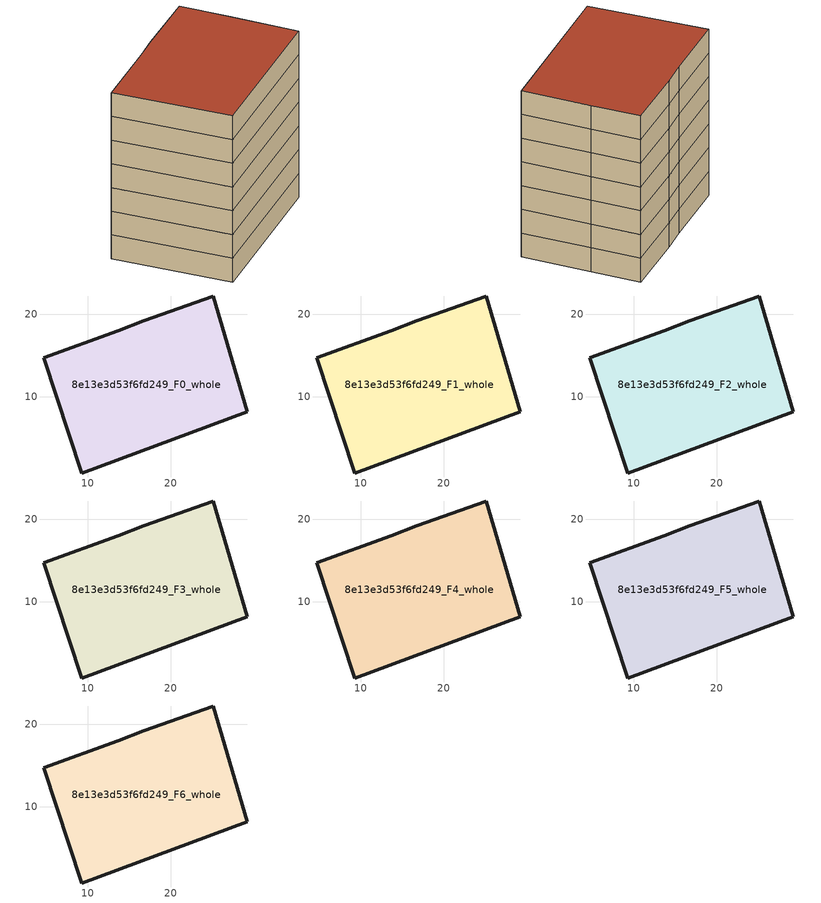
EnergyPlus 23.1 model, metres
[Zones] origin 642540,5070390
8e13e3d53f6fd249_F0_whole
 floor ground (EU_floor_Construction): 25.17,22.22 26.87,16.41 29.27,8.21 9.25,0.81 4.65,14.72 13.66,18.02 16.76,19.22 z0
 wall outside (EU_wall_Construction): 4.65,14.72 9.25,0.81 29.27,8.21 26.87,16.41 25.17,22.22 16.76,19.22 13.66,18.02 4.65,14.72 z0:3
8e13e3d53f6fd249_F1_whole
 floor to 8e13e3d53f6fd249_F0_whole (EU_floor_Construction): 25.17,22.22 26.87,16.41 29.27,8.21 9.25,0.81 4.65,14.72 13.66,18.02 16.76,19.22 z3
 wall outside (EU_wall_Construction): 4.65,14.72 9.25,0.81 29.27,8.21 26.87,16.41 25.17,22.22 16.76,19.22 13.66,18.02 4.65,14.72 z3:6
8e13e3d53f6fd249_F2_whole
 floor to 8e13e3d53f6fd249_F1_whole (EU_floor_Construction): 25.17,22.22 26.87,16.41 29.27,8.21 9.25,0.81 4.65,14.72 13.66,18.02 16.76,19.22 z6
 wall outside (EU_wall_Construction): 4.65,14.72 9.25,0.81 29.27,8.21 26.87,16.41 25.17,22.22 16.76,19.22 13.66,18.02 4.65,14.72 z6:9
8e13e3d53f6fd249_F3_whole
 floor to 8e13e3d53f6fd249_F2_whole (EU_floor_Construction): 25.17,22.22 26.87,16.41 29.27,8.21 9.25,0.81 4.65,14.72 13.66,18.02 16.76,19.22 z9
 wall outside (EU_wall_Construction): 4.65,14.72 9.25,0.81 29.27,8.21 26.87,16.41 25.17,22.22 16.76,19.22 13.66,18.02 4.65,14.72 z9:12
8e13e3d53f6fd249_F4_whole
 floor to 8e13e3d53f6fd249_F3_whole (EU_floor_Construction): 25.17,22.22 26.87,16.41 29.27,8.21 9.25,0.81 4.65,14.72 13.66,18.02 16.76,19.22 z12
 wall outside (EU_wall_Construction): 4.65,14.72 9.25,0.81 29.27,8.21 26.87,16.41 25.17,22.22 16.76,19.22 13.66,18.02 4.65,14.72 z12:15
8e13e3d53f6fd249_F5_whole
 floor to 8e13e3d53f6fd249_F4_whole (EU_floor_Construction): 25.17,22.22 26.87,16.41 29.27,8.21 9.25,0.81 4.65,14.72 13.66,18.02 16.76,19.22 z15
 wall outside (EU_wall_Construction): 4.65,14.72 9.25,0.81 29.27,8.21 26.87,16.41 25.17,22.22 16.76,19.22 13.66,18.02 4.65,14.72 z15:18
8e13e3d53f6fd249_F6_whole
 floor to 8e13e3d53f6fd249_F5_whole (EU_floor_Construction): 25.17,22.22 26.87,16.41 29.27,8.21 9.25,0.81 4.65,14.72 13.66,18.02 16.76,19.22 z18
 wall outside (EU_wall_Construction): 4.65,14.72 9.25,0.81 29.27,8.21 26.87,16.41 25.17,22.22 16.76,19.22 13.66,18.02 4.65,14.72 z18:21
 roof outside (EU_roof_Construction): 29.27,8.21 26.87,16.41 25.17,22.22 16.76,19.22 13.66,18.02 4.65,14.72 9.25,0.81 z21
[Building]
EU S2 Campaign: North Axis=0; Terrain=City; Solar Distribution=FullExterior
[Site:Location]
Lyon-Bron: Latitude=45.75; Longitude=5; Time Zone=1; Elevation=198
[SizingPeriod:WeatherFileDays]
AnnualSizingPeriod: Begin Month=1; Begin Day of Month=1; End Month=12; End Day of Month=31; Day of Week for Start Day=Monday; Use Weather File Daylight Saving Period=No; Use Weather File Rain and Snow Indicators=No
[MATERIAL]
EU_InternalMass_Material: Roughness=MediumRough; Thickness=0.1; Conductivity=1; Density=1800; Specific Heat=900; Thermal Absorptance=0.9; Solar Absorptance=0.7; Visible Absorptance=0.7
[MATERIAL:NOMASS] Roughness=MediumRough; Thermal Absorptance=0.9; Solar Absorptance=0.7; Visible Absorptance=0.7
Name | Thermal Resistance
EU_wall_NoMass | 0.776494
EU_roof_NoMass | 0.486893
EU_floor_NoMass | 0.421597
[CONSTRUCTION]
EU_wall_Construction: EU_wall_NoMass
EU_roof_Construction: EU_roof_NoMass
EU_floor_Construction: EU_floor_NoMass
EU_InternalMass_Construction: EU_InternalMass_Material
[ZONE] Type=1; Multiplier=1; Ceiling Height=autocalculate; Floor Area=autocalculate; Part of Total Floor Area=Yes
Name | Volume
8e13e3d53f6fd249_F0_whole | 947.442
8e13e3d53f6fd249_F1_whole; 8e13e3d53f6fd249_F2_whole; 8e13e3d53f6fd249_F3_whole; 8e13e3d53f6fd249_F4_whole; 8e13e3d53f6fd249_F5_whole; 8e13e3d53f6fd249_F6_whole | 947.443
[INTERNALMASS] Construction=EU_InternalMass_Construction; Surface Area=315.814
Name | Zone or ZoneList
8e13e3d53f6fd249_F0_whole_EU_InternalMass | 8e13e3d53f6fd249_F0_whole
8e13e3d53f6fd249_F1_whole_EU_InternalMass | 8e13e3d53f6fd249_F1_whole
8e13e3d53f6fd249_F2_whole_EU_InternalMass | 8e13e3d53f6fd249_F2_whole
8e13e3d53f6fd249_F3_whole_EU_InternalMass | 8e13e3d53f6fd249_F3_whole
8e13e3d53f6fd249_F4_whole_EU_InternalMass | 8e13e3d53f6fd249_F4_whole
8e13e3d53f6fd249_F5_whole_EU_InternalMass | 8e13e3d53f6fd249_F5_whole
8e13e3d53f6fd249_F6_whole_EU_InternalMass | 8e13e3d53f6fd249_F6_whole
[OTHEREQUIPMENT] Fuel Type=Electricity; Design Level Calculation Method=Watts/Area; Power per Zone Floor Area=1; Fraction Latent=0; Fraction Radiant=0; Fraction Lost=0; Carbon Dioxide Generation Rate=0; EndUse Subcategory=EU_Step8_InternalGains
Name | Zone or ZoneList or Space or SpaceList | Schedule
EU_Step8_InternalGain_8e13e3d53f6fd249_F0_whole_f000 | 8e13e3d53f6fd249_F0_whole | EU_Step8_GainSchedule_8e13e3d53f6fd249_F0_whole_f000
EU_Step8_InternalGain_8e13e3d53f6fd249_F1_whole_f000 | 8e13e3d53f6fd249_F1_whole | EU_Step8_GainSchedule_8e13e3d53f6fd249_F1_whole_f000
EU_Step8_InternalGain_8e13e3d53f6fd249_F2_whole_f000 | 8e13e3d53f6fd249_F2_whole | EU_Step8_GainSchedule_8e13e3d53f6fd249_F2_whole_f000
EU_Step8_InternalGain_8e13e3d53f6fd249_F3_whole_f000 | 8e13e3d53f6fd249_F3_whole | EU_Step8_GainSchedule_8e13e3d53f6fd249_F3_whole_f000
EU_Step8_InternalGain_8e13e3d53f6fd249_F4_whole_f000 | 8e13e3d53f6fd249_F4_whole | EU_Step8_GainSchedule_8e13e3d53f6fd249_F4_whole_f000
EU_Step8_InternalGain_8e13e3d53f6fd249_F5_whole_f000 | 8e13e3d53f6fd249_F5_whole | EU_Step8_GainSchedule_8e13e3d53f6fd249_F5_whole_f000
EU_Step8_InternalGain_8e13e3d53f6fd249_F6_whole_f000 | 8e13e3d53f6fd249_F6_whole | EU_Step8_GainSchedule_8e13e3d53f6fd249_F6_whole_f000
[ZONEVENTILATION:DESIGNFLOWRATE] Schedule=EU_AlwaysOn; Design Flow Rate Calculation Method=AirChanges/Hour; Air Changes per Hour=0.693814; Ventilation Type=Natural; Fan Pressure Rise=0; Fan Total Efficiency=1; Constant Term Coefficient=1; Temperature Term Coefficient=0; Velocity Term Coefficient=0; Velocity Squared Term Coefficient=0; Minimum Indoor Temperature=-100; Maximum Indoor Temperature=100; Delta Temperature=-100; Minimum Outdoor Temperature=-100; Maximum Outdoor Temperature=100; Maximum Wind Speed=40
Name | Zone or ZoneList or Space or SpaceList
EU_ConstantAir_8e13e3d53f6fd249_F0_whole | 8e13e3d53f6fd249_F0_whole
EU_ConstantAir_8e13e3d53f6fd249_F1_whole | 8e13e3d53f6fd249_F1_whole
EU_ConstantAir_8e13e3d53f6fd249_F2_whole | 8e13e3d53f6fd249_F2_whole
EU_ConstantAir_8e13e3d53f6fd249_F3_whole | 8e13e3d53f6fd249_F3_whole
EU_ConstantAir_8e13e3d53f6fd249_F4_whole | 8e13e3d53f6fd249_F4_whole
EU_ConstantAir_8e13e3d53f6fd249_F5_whole | 8e13e3d53f6fd249_F5_whole
EU_ConstantAir_8e13e3d53f6fd249_F6_whole | 8e13e3d53f6fd249_F6_whole
[HVACTEMPLATE:THERMOSTAT] Constant Heating Setpoint=20; Constant Cooling Setpoint=50
EU_HeatOnly_8e13e3d53f6fd249_F0_whole; EU_HeatOnly_8e13e3d53f6fd249_F1_whole; EU_HeatOnly_8e13e3d53f6fd249_F2_whole; EU_HeatOnly_8e13e3d53f6fd249_F3_whole; EU_HeatOnly_8e13e3d53f6fd249_F4_whole; EU_HeatOnly_8e13e3d53f6fd249_F5_whole; EU_HeatOnly_8e13e3d53f6fd249_F6_whole
[HVACTEMPLATE:ZONE:IDEALLOADSAIRSYSTEM] System Availability Schedule=EU_AlwaysOn; Maximum Heating Supply Air Temperature=50; Minimum Cooling Supply Air Temperature=13; Maximum Heating Supply Air Humidity Ratio=0.0156; Minimum Cooling Supply Air Humidity Ratio=0.0077; Heating Limit=NoLimit; Cooling Limit=NoLimit; Heating Availability Schedule=EU_AlwaysOn; Cooling Availability Schedule=EU_CoolingOff; Dehumidification Control Type=ConstantSensibleHeatRatio; Cooling Sensible Heat Ratio=0.7; Dehumidification Setpoint=60; Humidification Control Type=None; Humidification Setpoint=30; Outdoor Air Method=None; Outdoor Air Flow Rate per Person=0.00944; Outdoor Air Flow Rate per Zone Floor Area=0; Outdoor Air Flow Rate per Zone=0; Demand Controlled Ventilation Type=None; Outdoor Air Economizer Type=NoEconomizer; Heat Recovery Type=None; Sensible Heat Recovery Effectiveness=0.7; Latent Heat Recovery Effectiveness=0.65
Name | Template Thermostat
8e13e3d53f6fd249_F0_whole | EU_HeatOnly_8e13e3d53f6fd249_F0_whole
8e13e3d53f6fd249_F1_whole | EU_HeatOnly_8e13e3d53f6fd249_F1_whole
8e13e3d53f6fd249_F2_whole | EU_HeatOnly_8e13e3d53f6fd249_F2_whole
8e13e3d53f6fd249_F3_whole | EU_HeatOnly_8e13e3d53f6fd249_F3_whole
8e13e3d53f6fd249_F4_whole | EU_HeatOnly_8e13e3d53f6fd249_F4_whole
8e13e3d53f6fd249_F5_whole | EU_HeatOnly_8e13e3d53f6fd249_F5_whole
8e13e3d53f6fd249_F6_whole | EU_HeatOnly_8e13e3d53f6fd249_F6_whole
[SIZING:ZONE] Zone Cooling Design Supply Air Temperature Input Method=SupplyAirTemperature; Zone Cooling Design Supply Air Temperature=13; Zone Heating Design Supply Air Temperature Input Method=SupplyAirTemperature; Zone Heating Design Supply Air Temperature=50; Zone Cooling Design Supply Air Humidity Ratio=0.008; Zone Heating Design Supply Air Humidity Ratio=0.008; Cooling Design Air Flow Method=DesignDay; Cooling Design Air Flow Rate=0; Cooling Minimum Air Flow per Zone Floor Area=0.000762; Cooling Minimum Air Flow=0; Cooling Minimum Air Flow Fraction=0.2; Heating Design Air Flow Method=DesignDay; Heating Design Air Flow Rate=0; Heating Maximum Air Flow per Zone Floor Area=0.002032; Heating Maximum Air Flow=0.141576; Heating Maximum Air Flow Fraction=0.3; Account for Dedicated Outdoor Air System=No; Dedicated Outdoor Air System Control Strategy=NeutralSupplyAir; Dedicated Outdoor Air Low Setpoint Temperature for Design=autosize; Dedicated Outdoor Air High Setpoint Temperature for Design=autosize; Zone Load Sizing Method=Sensible Load Only No Latent Load; Zone Latent Cooling Design Supply Air Humidity Ratio Input Method=HumidityRatioDifference; Zone Cooling Design Supply Air Humidity Ratio Difference=0.005; Zone Latent Heating Design Supply Air Humidity Ratio Input Method=HumidityRatioDifference; Zone Humidification Design Supply Air Humidity Ratio Difference=0.005
8e13e3d53f6fd249_F0_whole; 8e13e3d53f6fd249_F1_whole; 8e13e3d53f6fd249_F2_whole; 8e13e3d53f6fd249_F3_whole; 8e13e3d53f6fd249_F4_whole; 8e13e3d53f6fd249_F5_whole; 8e13e3d53f6fd249_F6_whole
[SCHEDULE:CONSTANT]
Name | Hourly Value
EU_AlwaysOn | 1
EU_CoolingOff | 0
[SCHEDULE:FILE] Column Number=1; Rows to Skip at Top=0; Number of Hours of Data=8760; Column Separator=Comma; Interpolate to Timestep=No; Minutes per Item=60; Adjust Schedule for Daylight Savings=Yes
Name | File
EU_Step8_GainSchedule_8e13e3d53f6fd249_F0_whole_f000 | C:\Users\o_iseri\Desktop\OpenUBEM\openubem\outputs\eu_evidence\EU-11\FR-LYO-HAUTCOEURPENTES\idfs\8e13e3d53f6fd249\8e13e3d53f6fd249_F0_whole_f000_gain.csv
EU_Step8_GainSchedule_8e13e3d53f6fd249_F1_whole_f000 | C:\Users\o_iseri\Desktop\OpenUBEM\openubem\outputs\eu_evidence\EU-11\FR-LYO-HAUTCOEURPENTES\idfs\8e13e3d53f6fd249\8e13e3d53f6fd249_F1_whole_f000_gain.csv
EU_Step8_GainSchedule_8e13e3d53f6fd249_F2_whole_f000 | C:\Users\o_iseri\Desktop\OpenUBEM\openubem\outputs\eu_evidence\EU-11\FR-LYO-HAUTCOEURPENTES\idfs\8e13e3d53f6fd249\8e13e3d53f6fd249_F2_whole_f000_gain.csv
EU_Step8_GainSchedule_8e13e3d53f6fd249_F3_whole_f000 | C:\Users\o_iseri\Desktop\OpenUBEM\openubem\outputs\eu_evidence\EU-11\FR-LYO-HAUTCOEURPENTES\idfs\8e13e3d53f6fd249\8e13e3d53f6fd249_F3_whole_f000_gain.csv
EU_Step8_GainSchedule_8e13e3d53f6fd249_F4_whole_f000 | C:\Users\o_iseri\Desktop\OpenUBEM\openubem\outputs\eu_evidence\EU-11\FR-LYO-HAUTCOEURPENTES\idfs\8e13e3d53f6fd249\8e13e3d53f6fd249_F4_whole_f000_gain.csv
EU_Step8_GainSchedule_8e13e3d53f6fd249_F5_whole_f000 | C:\Users\o_iseri\Desktop\OpenUBEM\openubem\outputs\eu_evidence\EU-11\FR-LYO-HAUTCOEURPENTES\idfs\8e13e3d53f6fd249\8e13e3d53f6fd249_F5_whole_f000_gain.csv
EU_Step8_GainSchedule_8e13e3d53f6fd249_F6_whole_f000 | C:\Users\o_iseri\Desktop\OpenUBEM\openubem\outputs\eu_evidence\EU-11\FR-LYO-HAUTCOEURPENTES\idfs\8e13e3d53f6fd249\8e13e3d53f6fd249_F6_whole_f000_gain.csv
